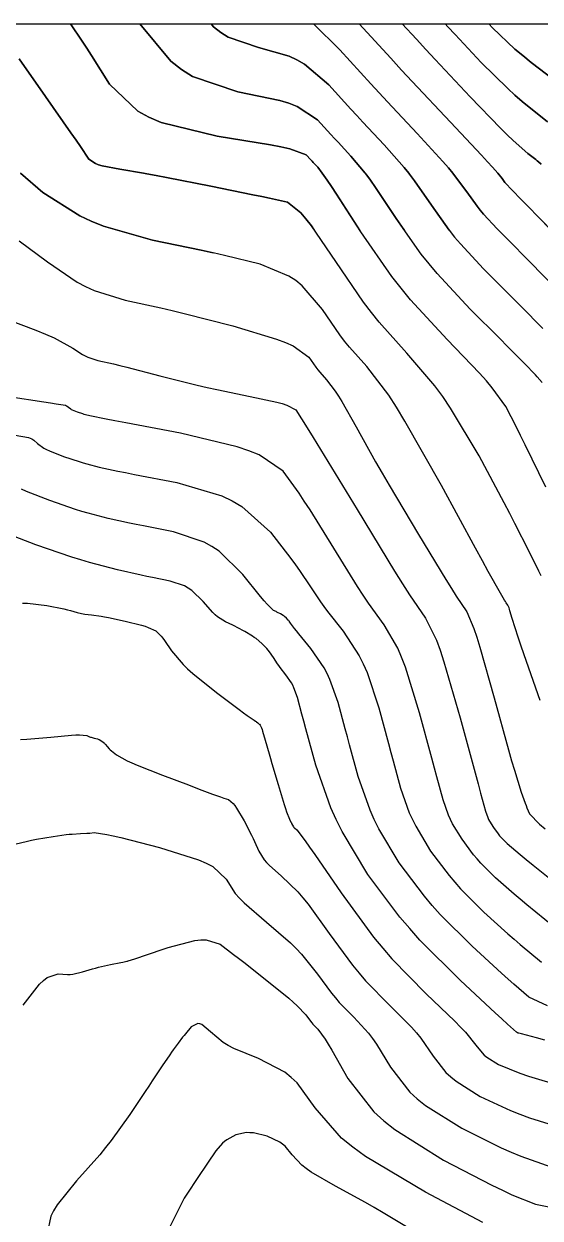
# Model space of a CAD drawing. Header units: metres. Extents: x 837117 to 838477, y 1189012 to 1191015.
# Drawn here: x 838114.3 to 838162.3, y 1190903 to 1191013.9 of the extents above; entities that cross this region are included whole.
import ezdxf

# ---------------------------------------------------------------- set-up
doc = ezdxf.new("R2010")
doc.units = ezdxf.units.M
doc.header["$LTSCALE"] = 0.3
doc.layers.add('COORD', color=7, linetype='Continuous', lineweight=20)
for name, color, linetype in [('COTAS 10', 1, 'Continuous'), ('COTAS INT', 252, 'Continuous'), ('MARCO IMP', 130, 'Continuous')]:
    doc.layers.add(name, color=color, linetype=linetype)

msp = doc.modelspace()

# ---------------------------------------------------------------- linework, layer by layer
at = {"layer": 'COORD'}
msp.add_lwpolyline([(837476.514, 1189013.872), (838476.514, 1189013.872), (838476.514, 1191013.872), (837476.514, 1191013.872)], close=True, dxfattribs=at)
at = {"layer": 'COTAS 10'}
for points, elevation in [([(838162.805, 1190970.852), (838160.901, 1190974.782), (838160.477, 1190975.644), (838160.098, 1190976.407), (838159.103, 1190978.345), (838157.84, 1190980.085), (838157.292, 1190980.723), (838156.658, 1190981.43), (838153.652, 1190984.549), (838150.252, 1190988.25), (838149.369, 1190989.323), (838148.512, 1190990.418), (838145.628, 1190994.549), (838143.363, 1190998.067), (838142.895, 1190998.776), (838142.496, 1190999.369), (838142.036, 1191000), (838141.633, 1191000.554), (838141.217, 1191000.996), (838141.101, 1191001.122), (838140.983, 1191001.249), (838140.554, 1191001.719), (838139.022, 1191002.275), (838138.209, 1191002.457), (838137.229, 1191002.65), (838132.284, 1191003.449), (838127.074, 1191004.721), (838125.926, 1191005.212), (838124.906, 1191005.765), (838122.284, 1191008.264), (838120.596, 1191010.948), (838120.165, 1191011.616), (838119.749, 1191012.253), (838118.653, 1191013.872), (838119.749, 1191012.253), (838120.165, 1191011.616), (838120.596, 1191010.948), (838122.284, 1191008.264), (838124.906, 1191005.765), (838125.926, 1191005.212), (838127.074, 1191004.721), (838132.284, 1191003.449), (838137.229, 1191002.65), (838138.209, 1191002.457), (838139.022, 1191002.275), (838140.554, 1191001.719), (838140.983, 1191001.249), (838141.101, 1191001.122), (838141.217, 1191000.996), (838141.633, 1191000.554), (838142.036, 1191000), (838142.496, 1190999.369), (838142.895, 1190998.776), (838143.363, 1190998.067), (838145.534, 1190994.695)], 1700), ([(838162.376, 1191000.832), (838162.143, 1191001.061), (838162.021, 1191001.16), (838161.875, 1191001.276), (838161.142, 1191001.826), (838159.775, 1191003.034), (838159.23, 1191003.564), (838158.612, 1191004.18), (838155.778, 1191007.109), (838152.533, 1191010.558), (838151.656, 1191011.5), (838150.788, 1191012.438), (838149.475, 1191013.872), (838150.788, 1191012.438), (838151.656, 1191011.5), (838152.533, 1191010.558), (838155.778, 1191007.109), (838158.612, 1191004.18), (838159.23, 1191003.564), (838159.775, 1191003.034), (838161.142, 1191001.826), (838161.875, 1191001.276), (838162.021, 1191001.16), (838162.143, 1191001.061), (838162.376, 1191000.832)], 1690), ([(838163.576, 1190930.005), (838161.039, 1190932.065), (838160.43, 1190932.574), (838159.862, 1190933.056), (838158.145, 1190934.574), (838156.783, 1190935.939), (838156.439, 1190936.324), (838156.108, 1190936.713), (838155.031, 1190938.145), (838154.162, 1190939.593), (838153.962, 1190939.993), (838153.781, 1190940.391), (838153.275, 1190941.826), (838152.703, 1190943.934), (838152.48, 1190944.758), (838152.229, 1190945.686), (838151.087, 1190949.904), (838149.779, 1190954.137), (838149.422, 1190955.074), (838149.069, 1190955.909), (838147.811, 1190958.078), (838146.336, 1190960.081), (838145.845, 1190960.812), (838145.317, 1190961.619), (838143.114, 1190965.171), (838140.91, 1190968.735), (838140.382, 1190969.551), (838139.891, 1190970.292), (838138.416, 1190972.35), (838136.197, 1190973.846), (838135.237, 1190974.233), (838134.127, 1190974.608), (838128.87, 1190975.864), (838123.785, 1190976.828), (838122.785, 1190977.019), (838121.96, 1190977.177), (838120.454, 1190977.473), (838120.063, 1190977.576), (838119.942, 1190977.612), (838119.816, 1190977.651), (838119.315, 1190977.82), (838118.86, 1190978), (838118.762, 1190978.045), (838118.677, 1190978.089), (838118.472, 1190978.232), (838118.353, 1190978.343), (838118.321, 1190978.366), (838118.291, 1190978.386), (838118.186, 1190978.429), (838117.32, 1190978.565), (838116.809, 1190978.643), (838116.181, 1190978.738), (838112.937, 1190979.228)], 1710), ([(838114.016, 1190947.426), (838114.589, 1190947.444), (838116.82, 1190947.629), (838118.766, 1190947.824), (838119.159, 1190947.849), (838119.49, 1190947.861), (838120.162, 1190947.798), (838120.43, 1190947.672), (838120.506, 1190947.644), (838120.584, 1190947.619), (838120.87, 1190947.553), (838121.155, 1190947.48), (838121.232, 1190947.45), (838121.307, 1190947.416), (838121.573, 1190947.258), (838121.805, 1190947.072), (838121.86, 1190947.02), (838121.91, 1190946.967), (838122.058, 1190946.775), (838122.265, 1190946.537), (838122.352, 1190946.456), (838122.453, 1190946.367), (838122.928, 1190945.992), (838123.926, 1190945.447), (838124.356, 1190945.252), (838124.854, 1190945.038), (838127.209, 1190944.106), (838129.618, 1190943.194), (838130.623, 1190942.814), (838131.845, 1190942.352), (838132.586, 1190942.08), (838132.756, 1190942.021), (838132.912, 1190941.968), (838133.347, 1190941.834), (838133.772, 1190941.478), (838133.92, 1190941.284), (838134.082, 1190941.049), (838134.778, 1190939.859), (838135.465, 1190938.541), (838135.622, 1190938.226), (838135.764, 1190937.932), (838136.154, 1190937.048), (838136.657, 1190936.241), (838136.87, 1190935.995), (838137.115, 1190935.74), (838138.265, 1190934.738), (838139.772, 1190933.271), (838140.242, 1190932.722), (838140.735, 1190932.112), (838142.704, 1190929.393), (838144.856, 1190926.469), (838145.463, 1190925.728), (838146.076, 1190925.018), (838148.333, 1190922.704), (838150.342, 1190920.695), (838150.799, 1190920.178), (838151.213, 1190919.677), (838152.351, 1190918.007), (838153.542, 1190916.485), (838153.99, 1190916.077), (838154.49, 1190915.675), (838156.722, 1190914.274), (838159.536, 1190912.966), (838160.402, 1190912.624), (838161.306, 1190912.29), (838164.887, 1190911.154)], 1720)]:
    msp.add_lwpolyline(points, dxfattribs=dict(at, elevation=elevation))
at = {"layer": 'COTAS INT'}
for points, elevation in [([(838162.482, 1190980.582), (838162.012, 1190981.104), (838161.856, 1190981.272), (838161.689, 1190981.449), (838160.989, 1190982.175), (838159.721, 1190983.455), (838159.195, 1190983.982), (838158.594, 1190984.585), (838155.793, 1190987.385), (838152.733, 1190990.677), (838151.969, 1190991.588), (838151.241, 1190992.5), (838148.909, 1190995.793), (838146.991, 1190998.688), (838146.522, 1190999.348), (838146.081, 1190999.947), (838146.037, 1191000), (838144.715, 1191001.599), (838143.514, 1191002.876), (838143.177, 1191003.239), (838142.838, 1191003.605), (838141.599, 1191004.961), (838139.703, 1191006.201), (838138.951, 1191006.495), (838138.099, 1191006.766), (838134.203, 1191007.566), (838130.003, 1191008.984), (838128.96, 1191009.646), (838127.97, 1191010.424), (838125.1, 1191013.872), (838127.97, 1191010.424), (838128.96, 1191009.646), (838130.003, 1191008.984), (838134.203, 1191007.566), (838138.099, 1191006.766), (838138.951, 1191006.495), (838139.703, 1191006.201), (838141.599, 1191004.961), (838142.838, 1191003.605), (838143.177, 1191003.239), (838143.514, 1191002.876), (838144.715, 1191001.599), (838146.037, 1191000), (838146.081, 1190999.947), (838146.522, 1190999.348), (838146.991, 1190998.688), (838148.909, 1190995.793), (838149.686, 1190994.695)], 1698), ([(838153.851, 1190994.695), (838153.832, 1190994.719), (838152.191, 1190997.038), (838150.619, 1190999.309), (838150.15, 1190999.92), (838150.086, 1191000), (838149.666, 1191000.524), (838147.796, 1191002.644), (838145.811, 1191004.756), (838145.254, 1191005.356), (838144.693, 1191005.962), (838142.644, 1191008.204), (838140.384, 1191010.127), (838139.692, 1191010.532), (838138.97, 1191010.882), (838136.123, 1191011.683), (838133.314, 1191012.632), (838132.616, 1191013.074), (838131.953, 1191013.595), (838131.722, 1191013.872), (838131.953, 1191013.595), (838132.616, 1191013.074), (838133.314, 1191012.632), (838136.123, 1191011.683), (838138.97, 1191010.882), (838139.692, 1191010.532), (838140.384, 1191010.127), (838142.644, 1191008.204), (838144.693, 1191005.962), (838145.254, 1191005.356), (838145.811, 1191004.756), (838147.796, 1191002.644), (838149.666, 1191000.524), (838150.086, 1191000), (838150.15, 1190999.92), (838150.619, 1190999.309), (838152.191, 1190997.038), (838153.832, 1190994.719), (838154.345, 1190994.077), (838154.883, 1190993.435), (838157.038, 1190991.118), (838159.292, 1190988.858), (838159.893, 1190988.252), (838160.484, 1190987.655), (838162.533, 1190985.572)], 1696), ([(838164.078, 1190988.97), (838161.246, 1190991.856), (838160.59, 1190992.522), (838159.989, 1190993.131), (838158.283, 1190994.85), (838157.033, 1190996.193), (838156.721, 1190996.566), (838156.424, 1190996.938), (838155.472, 1190998.283), (838154.247, 1190999.93), (838154.189, 1191000), (838153.777, 1191000.493), (838153.251, 1191001.102), (838150.878, 1191003.689), (838148.108, 1191006.636), (838147.33, 1191007.472), (838146.549, 1191008.318), (838143.689, 1191011.447), (838141.248, 1191013.872), (838143.689, 1191011.447), (838146.549, 1191008.318), (838147.33, 1191007.472), (838148.108, 1191006.636), (838150.878, 1191003.689), (838153.251, 1191001.102), (838153.777, 1191000.493), (838154.189, 1191000), (838154.247, 1190999.93), (838155.472, 1190998.283), (838156.424, 1190996.938), (838156.721, 1190996.566), (838157.033, 1190996.193), (838158.283, 1190994.85), (838158.437, 1190994.695)], 1694), ([(838162.983, 1191004.772), (838160.617, 1191006.659), (838159.952, 1191007.244), (838159.282, 1191007.857), (838156.823, 1191010.3), (838154.381, 1191012.895), (838153.721, 1191013.604), (838153.473, 1191013.872), (838153.721, 1191013.604), (838154.381, 1191012.895), (838156.823, 1191010.3), (838159.282, 1191007.857), (838159.952, 1191007.244), (838160.617, 1191006.659), (838162.983, 1191004.772)], 1688), ([(838164.825, 1191007.717), (838161.459, 1191010.283), (838160.673, 1191010.924), (838159.951, 1191011.535), (838157.868, 1191013.491), (838157.509, 1191013.872), (838157.868, 1191013.491), (838159.951, 1191011.535), (838160.673, 1191010.924), (838161.459, 1191010.283), (838164.825, 1191007.717)], 1686), ([(838162.381, 1190962.625), (838162.161, 1190963.049), (838161.259, 1190964.873), (838159.947, 1190967.483), (838159.468, 1190968.402), (838158.939, 1190969.407), (838156.613, 1190973.747), (838153.972, 1190978.192), (838153.245, 1190979.263), (838152.52, 1190980.264), (838149.917, 1190983.304), (838147.327, 1190986.181), (838146.61, 1190987.08), (838145.893, 1190988.024), (838143.304, 1190991.8), (838141.04, 1190995.118), (838140.528, 1190995.772), (838140.065, 1190996.311), (838138.807, 1190997.303), (838137.147, 1190997.682), (838136.43, 1190997.835), (838135.603, 1190998.008), (838131.686, 1190998.807), (838127.567, 1190999.614), (838126.611, 1190999.793), (838125.736, 1190999.952), (838125.446, 1191000), (838123.243, 1191000.365), (838121.604, 1191000.685), (838121.267, 1191000.786), (838120.98, 1191000.892), (838120.365, 1191001.319), (838119.575, 1191002.492), (838119.178, 1191003.068), (838118.703, 1191003.753), (838116.346, 1191007.135), (838113.877, 1191010.638)], 1702), ([(838113.877, 1191010.638), (838116.346, 1191007.135), (838118.703, 1191003.753), (838119.178, 1191003.068), (838119.575, 1191002.492), (838120.365, 1191001.319), (838120.98, 1191000.892), (838121.267, 1191000.786), (838121.604, 1191000.685), (838123.243, 1191000.365), (838125.446, 1191000), (838125.736, 1190999.952), (838126.611, 1190999.793), (838127.567, 1190999.614), (838131.686, 1190998.807), (838135.603, 1190998.008), (838136.43, 1190997.835), (838137.147, 1190997.682), (838138.807, 1190997.303), (838140.065, 1190996.311), (838140.528, 1190995.772), (838141.04, 1190995.118), (838141.329, 1190994.695)], 1702), ([(838162.302, 1190951.052), (838160.805, 1190955.288), (838160.499, 1190956.173), (838160.239, 1190956.933), (838159.692, 1190958.638), (838159.484, 1190959.372), (838159.438, 1190959.52), (838159.397, 1190959.644), (838159.292, 1190959.888), (838159.141, 1190960.113), (838159.072, 1190960.223), (838158.99, 1190960.355), (838158.595, 1190961.005), (838157.466, 1190963.018), (838156.922, 1190964.008), (838156.278, 1190965.186), (838153.117, 1190971.005), (838149.732, 1190976.986), (838148.947, 1190978.266), (838148.228, 1190979.383), (838146.182, 1190982.06), (838144.567, 1190983.853), (838144.12, 1190984.414), (838143.673, 1190985.002), (838142.06, 1190987.356), (838140.19, 1190989.543), (838139.582, 1190990.026), (838138.935, 1190990.456), (838136.269, 1190991.565), (838132.958, 1190992.371), (838131.904, 1190992.61), (838130.789, 1190992.856), (838126.269, 1190993.8), (838121.72, 1190995.079), (838120.589, 1190995.536), (838119.512, 1190996.039), (838116.085, 1190998.224), (838114.017, 1191000)], 1704), ([(838114.017, 1191000), (838116.085, 1190998.224), (838119.512, 1190996.039), (838120.589, 1190995.536), (838121.72, 1190995.079), (838126.269, 1190993.8), (838130.789, 1190992.856), (838131.904, 1190992.61)], 1704), ([(838165.622, 1190992.368), (838162.009, 1190996.056), (838161.287, 1190996.792), (838160.687, 1190997.404), (838159.527, 1190998.582), (838160.687, 1190997.404), (838161.287, 1190996.792), (838162.009, 1190996.056), (838163.342, 1190994.695)], 1692), ([(838113.875, 1190993.714), (838116.512, 1190991.782), (838119.281, 1190989.892), (838120.061, 1190989.48), (838120.846, 1190989.118), (838123.731, 1190988.213), (838127.042, 1190987.489), (838128.096, 1190987.241), (838129.211, 1190986.972), (838133.731, 1190985.827), (838137.804, 1190984.601), (838138.637, 1190984.281), (838139.341, 1190983.969), (838140.815, 1190982.911), (838141.454, 1190981.98), (838141.631, 1190981.747), (838141.808, 1190981.525), (838142.447, 1190980.815), (838143.256, 1190979.756), (838143.541, 1190979.314), (838143.851, 1190978.807), (838145.191, 1190976.44), (838147, 1190973.211), (838147.607, 1190972.16), (838148.259, 1190971.042), (838150.998, 1190966.44), (838153.53, 1190962.274), (838154.054, 1190961.431), (838154.499, 1190960.723), (838155.465, 1190959.285), (838156.139, 1190957.717), (838156.4, 1190956.926), (838156.694, 1190955.98), (838158.027, 1190951.278), (838159.35, 1190946.461), (838159.638, 1190945.442), (838159.892, 1190944.561), (838160.524, 1190942.518), (838160.893, 1190941.512), (838160.98, 1190941.285), (838161.061, 1190941.08), (838161.299, 1190940.524), (838162.243, 1190939.566), (838162.769, 1190939.108)], 1706), ([(838110.971, 1190987.103), (838115.424, 1190985.431), (838116.349, 1190985.051), (838117.14, 1190984.708), (838118.885, 1190983.767), (838119.77, 1190983.163), (838120.019, 1190983.031), (838120.271, 1190982.915), (838121.193, 1190982.626), (838122.646, 1190982.292), (838123.231, 1190982.148), (838123.896, 1190981.981), (838126.96, 1190981.193), (838130.427, 1190980.331), (838131.347, 1190980.117), (838132.249, 1190979.915), (838135.361, 1190979.277), (838137.833, 1190978.742), (838138.332, 1190978.605), (838138.751, 1190978.473), (838139.594, 1190978.038), (838140.659, 1190976.37), (838141.217, 1190975.461), (838141.891, 1190974.358), (838145.276, 1190968.761), (838148.765, 1190963.041), (838149.504, 1190961.861), (838150.145, 1190960.855), (838151.638, 1190958.682), (838152.652, 1190956.636), (838152.989, 1190955.711), (838153.352, 1190954.631), (838154.87, 1190949.437), (838156.529, 1190943.303), (838156.761, 1190942.446), (838157.219, 1190940.755), (838157.428, 1190940.162), (838157.503, 1190939.997), (838157.586, 1190939.832), (838157.945, 1190939.233), (838158.391, 1190938.641), (838158.527, 1190938.48), (838158.67, 1190938.321), (838159.233, 1190937.756), (838160.443, 1190936.73), (838160.993, 1190936.279), (838161.637, 1190935.756), (838164.741, 1190933.264)], 1708), ([(838113.531, 1190975.666), (838114.762, 1190975.465), (838115.066, 1190975.339), (838115.154, 1190975.283), (838115.245, 1190975.216), (838115.59, 1190974.898), (838116.181, 1190974.483), (838116.428, 1190974.357), (838116.709, 1190974.225), (838118.024, 1190973.708), (838119.469, 1190973.22), (838119.833, 1190973.106), (838120.182, 1190973.003), (838121.31, 1190972.706), (838123.044, 1190972.346), (838123.774, 1190972.201), (838124.613, 1190972.038), (838128.548, 1190971.286), (838132.705, 1190970.043), (838133.685, 1190969.57), (838134.59, 1190969.04), (838137.238, 1190966.663), (838139.124, 1190964.214), (838139.547, 1190963.64), (838139.929, 1190963.112), (838140.951, 1190961.58), (838141.87, 1190960.198), (838142.185, 1190959.764), (838142.527, 1190959.308), (838143.984, 1190957.475), (838145.485, 1190955.183), (838145.855, 1190954.437), (838146.205, 1190953.642), (838147.305, 1190950.372), (838148.206, 1190947.044), (838148.431, 1190946.213), (838148.645, 1190945.423), (838149.331, 1190942.896), (838150.133, 1190940.621), (838150.421, 1190939.988), (838150.737, 1190939.355), (838152.116, 1190937.057), (838153.825, 1190934.785), (838154.35, 1190934.169), (838154.897, 1190933.557), (838157.057, 1190931.392), (838159.28, 1190929.383), (838159.867, 1190928.87), (838160.441, 1190928.375), (838162.411, 1190926.746)], 1712), ([(838162.964, 1190922.67), (838161.246, 1190923.487), (838159.843, 1190924.685), (838159.304, 1190925.165), (838158.699, 1190925.709), (838155.968, 1190928.209), (838153.01, 1190931.175), (838152.261, 1190932.013), (838151.542, 1190932.858), (838149.201, 1190935.968), (838147.313, 1190939.116), (838146.88, 1190939.984), (838146.486, 1190940.85), (838145.387, 1190943.967), (838144.587, 1190946.911), (838144.381, 1190947.669), (838144.183, 1190948.401), (838143.522, 1190950.839), (838142.761, 1190952.992), (838142.498, 1190953.545), (838142.213, 1190954.079), (838140.997, 1190955.853), (838139.879, 1190957.221), (838139.655, 1190957.499), (838139.468, 1190957.733), (838139.105, 1190958.218), (838138.973, 1190958.41), (838138.933, 1190958.461), (838138.891, 1190958.511), (838138.723, 1190958.683), (838138.527, 1190958.844), (838138.467, 1190958.888), (838138.404, 1190958.931), (838138.154, 1190959.082), (838137.893, 1190959.221), (838137.822, 1190959.256), (838137.752, 1190959.29), (838137.505, 1190959.402), (838136.922, 1190959.979), (838136.639, 1190960.306), (838136.304, 1190960.705), (838134.659, 1190962.753), (838132.463, 1190964.893), (838131.782, 1190965.351), (838131.068, 1190965.75), (838128.226, 1190966.708), (838125.441, 1190967.247), (838124.764, 1190967.384), (838124.127, 1190967.514), (838122.166, 1190967.939), (838120.301, 1190968.429), (838119.725, 1190968.601), (838119.123, 1190968.788), (838116.732, 1190969.596), (838114.558, 1190970.451), (838114.093, 1190970.668)], 1714), ([(838162.715, 1190919.496), (838161.95, 1190919.709), (838160.561, 1190920.082), (838160.298, 1190920.143), (838160.242, 1190920.159), (838160.194, 1190920.175), (838160.082, 1190920.228), (838159.245, 1190920.995), (838158.74, 1190921.46), (838158.117, 1190922.036), (838154.88, 1190925.027), (838151.123, 1190928.793), (838150.172, 1190929.857), (838149.26, 1190930.93), (838146.287, 1190934.88), (838143.889, 1190938.877), (838143.339, 1190939.98), (838142.838, 1190941.08), (838141.443, 1190945.038), (838140.529, 1190948.4), (838140.332, 1190949.124), (838140.16, 1190949.759), (838139.74, 1190951.306), (838139.417, 1190952.218), (838139.306, 1190952.453), (838139.185, 1190952.679), (838138.67, 1190953.431), (838138.141, 1190954.102), (838138.011, 1190954.278), (838137.889, 1190954.45), (838137.507, 1190955.034), (838137.14, 1190955.572), (838137.027, 1190955.714), (838136.91, 1190955.853), (838136.443, 1190956.33), (838135.897, 1190956.78), (838135.729, 1190956.901), (838135.553, 1190957.021), (838134.858, 1190957.442), (838134.129, 1190957.829), (838133.932, 1190957.928), (838133.737, 1190958.023), (838133.05, 1190958.335), (838132.323, 1190958.802), (838132.102, 1190958.994), (838131.874, 1190959.215), (838130.978, 1190960.24), (838129.929, 1190961.262), (838129.603, 1190961.481), (838129.262, 1190961.672), (838127.904, 1190962.129), (838126.269, 1190962.457), (838125.753, 1190962.566), (838125.21, 1190962.683), (838123.022, 1190963.172), (838120.42, 1190963.856), (838119.616, 1190964.095), (838118.776, 1190964.357), (838115.441, 1190965.484), (838112.408, 1190966.677)], 1716), ([(838114.205, 1190960.083), (838114.668, 1190960.081), (838116.457, 1190959.866), (838118.035, 1190959.536), (838118.365, 1190959.463), (838118.649, 1190959.397), (838119.289, 1190959.225), (838119.696, 1190959.117), (838119.832, 1190959.092), (838119.98, 1190959.068), (838120.601, 1190959.001), (838121.503, 1190958.879), (838121.828, 1190958.821), (838122.185, 1190958.752), (838123.748, 1190958.417), (838125.263, 1190958.03), (838125.591, 1190957.928), (838125.879, 1190957.83), (838126.589, 1190957.493), (838127.086, 1190957.017), (838127.241, 1190956.83), (838127.403, 1190956.619), (838128.049, 1190955.659), (838129.111, 1190954.383), (838129.534, 1190953.974), (838130.015, 1190953.541), (838132.218, 1190951.774), (838134.317, 1190950.208), (838134.732, 1190949.901), (838135.074, 1190949.65), (838135.707, 1190949.201), (838135.858, 1190949.11), (838135.896, 1190949.084), (838135.933, 1190949.058), (838136.051, 1190948.964), (838136.153, 1190948.872), (838136.179, 1190948.849), (838136.204, 1190948.826), (838136.289, 1190948.75), (838136.409, 1190948.492), (838136.456, 1190948.354), (838136.509, 1190948.188), (838136.754, 1190947.347), (838137.111, 1190946.089), (838137.235, 1190945.659), (838137.371, 1190945.195), (838137.953, 1190943.223), (838138.511, 1190941.393), (838138.632, 1190941.017), (838138.738, 1190940.698), (838138.999, 1190940.019), (838139.143, 1190939.744), (838139.175, 1190939.68), (838139.204, 1190939.62), (838139.281, 1190939.448), (838139.375, 1190939.297), (838139.415, 1190939.251), (838139.46, 1190939.203), (838139.676, 1190939.016), (838140.461, 1190937.999), (838140.867, 1190937.428), (838141.354, 1190936.732), (838143.792, 1190933.173), (838146.809, 1190929.072), (838147.662, 1190928.033), (838148.521, 1190927.037), (838151.686, 1190923.792), (838154.35, 1190921.257), (838154.893, 1190920.708), (838155.353, 1190920.226), (838156.314, 1190919.04), (838156.888, 1190918.306), (838157.104, 1190918.11), (838157.345, 1190917.916), (838158.421, 1190917.241), (838160.396, 1190916.436), (838161.204, 1190916.16), (838162.125, 1190915.862), (838166.395, 1190914.596)], 1718), ([(838112.549, 1190937.471), (838114.542, 1190937.948), (838115.04, 1190938.056), (838115.515, 1190938.154), (838117.036, 1190938.42), (838118.26, 1190938.581), (838118.548, 1190938.612), (838118.813, 1190938.638), (838119.586, 1190938.684), (838120.165, 1190938.703), (838120.308, 1190938.712), (838120.443, 1190938.722), (838120.872, 1190938.773), (838122.033, 1190938.6), (838122.63, 1190938.469), (838123.347, 1190938.302), (838126.934, 1190937.4), (838130.539, 1190936.255), (838131.267, 1190935.934), (838131.878, 1190935.612), (838133.11, 1190934.437), (838133.97, 1190933.107), (838134.346, 1190932.687), (838134.782, 1190932.245), (838136.855, 1190930.46), (838139.083, 1190928.542), (838139.618, 1190928.016), (838140.116, 1190927.491), (838141.616, 1190925.613), (838142.902, 1190923.866), (838143.265, 1190923.423), (838143.631, 1190922.999), (838144.979, 1190921.616), (838146.335, 1190920.134), (838146.705, 1190919.647), (838147.074, 1190919.128), (838148.387, 1190916.974), (838150.196, 1190914.663), (838150.877, 1190914.044), (838151.635, 1190913.434), (838155.024, 1190911.307), (838158.676, 1190909.497), (838159.601, 1190909.087), (838160.488, 1190908.717), (838163.379, 1190907.711)], 1722), ([(838114.258, 1190922.737), (838115.772, 1190924.686), (838116.136, 1190925.044), (838116.477, 1190925.322), (838117.508, 1190925.669), (838118.386, 1190925.591), (838118.63, 1190925.602), (838118.875, 1190925.626), (838119.76, 1190925.83), (838120.702, 1190926.115), (838120.983, 1190926.19), (838121.271, 1190926.264), (838122.384, 1190926.518), (838123.325, 1190926.714), (838123.506, 1190926.751), (838123.651, 1190926.781), (838123.889, 1190926.829), (838123.914, 1190926.832), (838123.926, 1190926.834), (838123.94, 1190926.836), (838124.01, 1190926.847), (838124.633, 1190927.048), (838124.996, 1190927.17), (838125.442, 1190927.321), (838127.739, 1190928.106), (838130.206, 1190928.746), (838130.759, 1190928.805), (838131.254, 1190928.813), (838132.572, 1190928.417), (838133.811, 1190927.456), (838134.257, 1190927.109), (838134.747, 1190926.726), (838136.891, 1190925.048), (838138.93, 1190923.394), (838139.355, 1190923.026), (838139.719, 1190922.697), (838140.528, 1190921.833), (838140.948, 1190921.262), (838141.066, 1190921.118), (838141.186, 1190920.979), (838141.626, 1190920.528), (838142.327, 1190919.573), (838142.611, 1190919.117), (838142.934, 1190918.578), (838144.424, 1190915.941), (838146.85, 1190912.842), (838147.763, 1190912.012), (838148.78, 1190911.194), (838153.325, 1190908.34), (838157.816, 1190906.027), (838158.799, 1190905.551), (838159.669, 1190905.145), (838161.87, 1190904.269), (838164.295, 1190903.758)], 1724), ([(838156.956, 1190902.558), (838151.627, 1190905.373), (838146.069, 1190908.691), (838144.883, 1190909.552), (838143.85, 1190910.389), (838141.397, 1190913.203), (838139.705, 1190915.518), (838139.152, 1190916.04), (838138.564, 1190916.511), (838136.135, 1190917.783), (838133.827, 1190918.733), (838133.314, 1190919.001), (838132.856, 1190919.272), (838131.657, 1190920.267), (838130.871, 1190920.951), (838130.673, 1190921.026), (838130.483, 1190921.05), (838129.866, 1190920.723), (838129.34, 1190920.097), (838129.207, 1190919.933), (838129.079, 1190919.773), (838128.665, 1190919.229), (838128.208, 1190918.587), (838128.054, 1190918.365), (838127.887, 1190918.125), (838127.185, 1190917.098), (838126.247, 1190915.704), (838125.931, 1190915.233), (838125.592, 1190914.725), (838124.164, 1190912.579), (838122.442, 1190910.184), (838121.917, 1190909.517), (838121.371, 1190908.85), (838119.224, 1190906.429), (838117.413, 1190904.202), (838117.079, 1190903.657), (838116.818, 1190903.143), (838116.478, 1190901.544)], 1726), ([(838150.802, 1190901.611), (838147.693, 1190903.47), (838146.869, 1190903.947), (838146.061, 1190904.408), (838143.278, 1190905.936), (838141.031, 1190907.249), (838140.561, 1190907.574), (838140.157, 1190907.883), (838139.251, 1190908.857), (838138.604, 1190909.647), (838138.364, 1190909.838), (838138.098, 1190910.018), (838136.918, 1190910.569), (838135.651, 1190910.877), (838135.329, 1190910.904), (838135.021, 1190910.906), (838134.016, 1190910.699), (838133.171, 1190910.245), (838132.964, 1190910.091), (838132.769, 1190909.925), (838132.161, 1190909.221), (838131.386, 1190908.068), (838131.086, 1190907.618), (838130.749, 1190907.112), (838129.221, 1190904.814), (838127.728, 1190901.844)], 1728)]:
    msp.add_lwpolyline(points, dxfattribs=dict(at, elevation=elevation))
at = {"layer": 'COTAS INT', "elevation": 1692}
msp.add_lwpolyline([(838145.482, 1191013.872), (838148.404, 1191010.675), (838149.407, 1191009.589), (838150.404, 1191008.516), (838153.96, 1191004.734), (838156.835, 1191001.68), (838157.404, 1191001.065), (838157.875, 1191000.551), (838158.347, 1191000), (838158.753, 1190999.527), (838159.015, 1190999.157), (838159.097, 1190999.054), (838159.183, 1190998.952), (838159.527, 1190998.582), (838159.183, 1190998.952), (838159.097, 1190999.054), (838159.015, 1190999.157), (838158.753, 1190999.527), (838158.347, 1191000), (838157.875, 1191000.551), (838157.404, 1191001.065), (838156.835, 1191001.68), (838153.96, 1191004.734), (838150.404, 1191008.516), (838149.407, 1191009.589), (838148.404, 1191010.675)], close=True, dxfattribs=at)
at = {"layer": 'MARCO IMP'}
msp.add_lwpolyline([(837116.514, 1189053.872), (837116.514, 1191013.872), (838476.514, 1191013.872), (838476.514, 1189053.872), (837116.514, 1189053.872)], dxfattribs=at)

doc.saveas('drawing.dxf')
